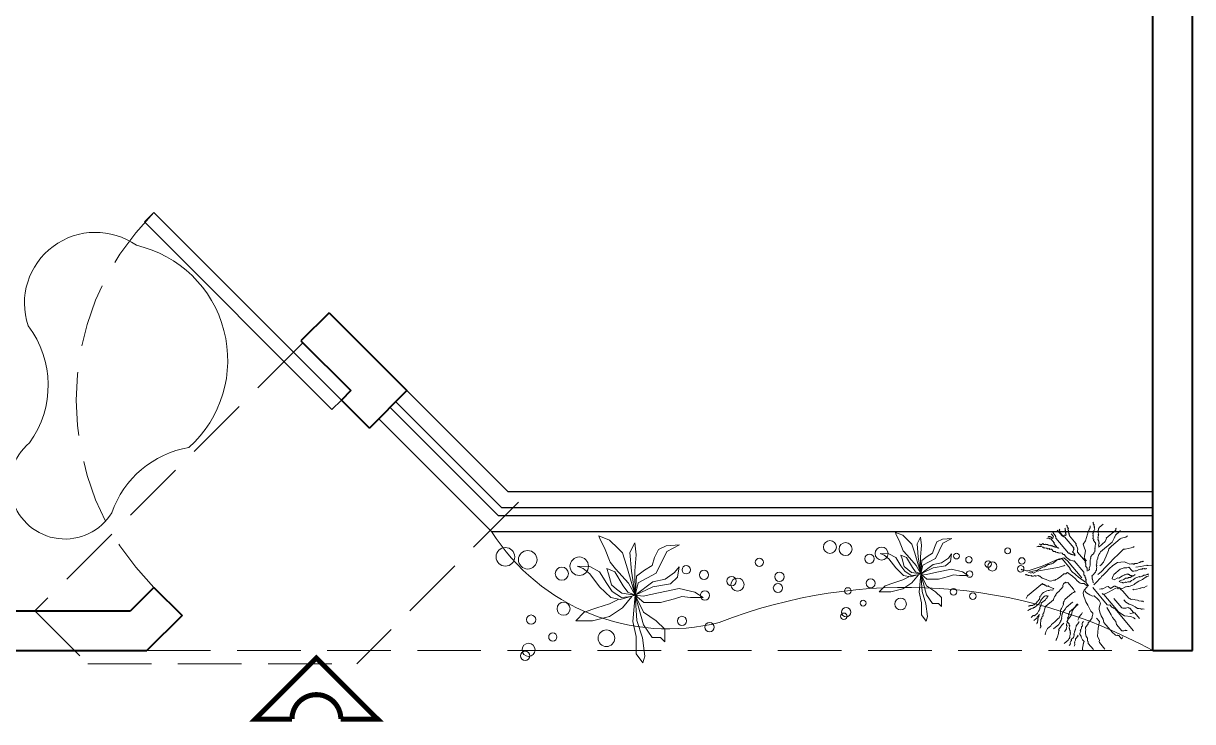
# Model space of a CAD drawing. Header units: millimetres. Extents: x 319 to 362.3, y 126.1 to 165.6.
# Drawn here: x 326.91 to 331.32, y 130.811 to 133.445 of the extents above; entities that cross this region are included whole.
import ezdxf

# ---------------------------------------------------------------- set-up
doc = ezdxf.new("R2010")
doc.units = ezdxf.units.MM
doc.header["$LTSCALE"] = 0.02
doc.header["$MEASUREMENT"] = 0
doc.linetypes.add('ACAD_ISO02W100', pattern=[15, 12, -3])
doc.linetypes.add('ACAD_ISO04W100', pattern=[30, 24, -3, 0, -3])
for name, color, linetype, lineweight in [('GRAMA', 101, 'Continuous', 18), ('Linha de corte', 6, 'ACAD_ISO04W100', 40), ('NIVEL', 7, 'Continuous', 15), ('Paredes', 4, 'Continuous', 40), ('Peitoril', 2, 'Continuous', 25), ('Portas', 3, 'Continuous', 13), ('Projeção', 7, 'ACAD_ISO02W100', 15)]:
    doc.layers.add(name, color=color, linetype=linetype, lineweight=lineweight)

# ---------------------------------------------------------------- blocks, each defined once
blk = doc.blocks.new('A$C370A00DC')
at = {"layer": 'GRAMA'}
for p, q in [((0.1163, 0.3902), (0.106, 0.3745)), ((0.1163, 0.3666), (0.1163, 0.3902)), ((0.106, 0.3745), (0.0993, 0.3453)), ((0.1141, 0.35), (0.1163, 0.3666)), ((0.0294, 0.3216), (0.0169, 0.3461)), ((0.0169, 0.3461), (0.0184, 0.3208)), ((0.078, 0.3421), (0.0581, 0.3453)), ((0.0581, 0.3453), (0.0692, 0.3366)), ((0.0692, 0.3366), (0.0817, 0.3185)), ((0.0905, 0.3287), (0.078, 0.3421)), ((0.0993, 0.3453), (0.1074, 0.3059)), ((0.1185, 0.3366), (0.1141, 0.35)), ((0.1258, 0.3098), (0.1185, 0.3366)), ((0.0184, 0.3208), (0.0258, 0.3059)), ((0.0699, 0.3019), (0.0294, 0.3216)), ((0.0817, 0.3185), (0.0868, 0.2956)), ((0.0957, 0.2956), (0.0905, 0.3287)), ((0.1258, 0.2783), (0.1258, 0.3098)), ((0.1598, 0.302), (0.1758, 0.318)), ((0.1758, 0.318), (0.1998, 0.318)), ((0.1998, 0.318), (0.1918, 0.31)), ((0.1918, 0.31), (0.1918, 0.294)), ((0.0258, 0.3059), (0.0405, 0.2988)), ((0.0405, 0.2988), (0.0559, 0.294)), ((0.0559, 0.294), (0.0648, 0.2798)), ((0.0883, 0.268), (0.0699, 0.3019)), ((0.0868, 0.2956), (0.1118, 0.262)), ((0.1118, 0.262), (0.0957, 0.2956)), ((0.1074, 0.3059), (0.1133, 0.2775)), ((0.1438, 0.278), (0.1598, 0.302)), ((0.1918, 0.294), (0.1678, 0.278)), ((0.0648, 0.2798), (0.0758, 0.2649)), ((0.0758, 0.2649), (0.1118, 0.262)), ((0.1118, 0.262), (0.0883, 0.268)), ((0.1118, 0.262), (0.1258, 0.2783)), ((0.1118, 0.262), (0.1438, 0.278)), ((0.1678, 0.278), (0.1118, 0.262)), ((0.1133, 0.2775), (0.1118, 0.262)), ((0.1118, 0.262), (0.1597, 0.2656)), ((0.1597, 0.2656), (0.1921, 0.2759)), ((0.1921, 0.2759), (0.2267, 0.2806)), ((0.2392, 0.2767), (0.2222, 0.2641)), ((0.2267, 0.2806), (0.2392, 0.2767)), ((0.0132, 0.2617), (0.0353, 0.2641)), ((0.0309, 0.2523), (0.0132, 0.2617)), ((0.0662, 0.2554), (0.0309, 0.2523)), ((0.0558, 0.246), (0.0318, 0.238)), ((0.0353, 0.2641), (0.0655, 0.2617)), ((0.1118, 0.262), (0.0558, 0.246)), ((0.0618, 0.2254), (0.089, 0.2499)), ((0.0655, 0.2617), (0.1118, 0.262)), ((0.1118, 0.262), (0.0662, 0.2554)), ((0.089, 0.2499), (0.1118, 0.262)), ((0.106, 0.2483), (0.0942, 0.2396)), ((0.1118, 0.262), (0.106, 0.2483)), ((0.1082, 0.2373), (0.1118, 0.262)), ((0.1118, 0.262), (0.12, 0.2341)), ((0.1612, 0.2578), (0.1118, 0.262)), ((0.1163, 0.2365), (0.1141, 0.2562)), ((0.1141, 0.2562), (0.1358, 0.238)), ((0.1899, 0.2641), (0.1612, 0.2578)), ((0.2222, 0.2641), (0.1899, 0.2641)), ((0.0238, 0.23), (0.0078, 0.214)), ((0.0318, 0.238), (0.0238, 0.23)), ((0.0493, 0.2152), (0.0618, 0.2254)), ((0.0677, 0.2239), (0.0611, 0.2089)), ((0.0942, 0.2396), (0.0677, 0.2239)), ((0.092, 0.2175), (0.1001, 0.227)), ((0.1001, 0.227), (0.1082, 0.2373)), ((0.1045, 0.2191), (0.1163, 0.2365)), ((0.12, 0.2341), (0.1163, 0.216)), ((0.1278, 0.214), (0.1198, 0.23)), ((0.1358, 0.238), (0.1518, 0.214)), ((0.0078, 0.214), (0, 0.1939)), ((0.0066, 0.1963), (0.0221, 0.2041)), ((0.0221, 0.2041), (0.0493, 0.2152)), ((0.0611, 0.2089), (0.0714, 0.212)), ((0.0677, 0.1947), (0.0898, 0.2089)), ((0.0714, 0.212), (0.092, 0.2175)), ((0.0898, 0.2089), (0.1045, 0.2191)), ((0.1163, 0.216), (0.0957, 0.1947)), ((0.1358, 0.19), (0.1278, 0.214)), ((0.1518, 0.214), (0.1598, 0.182)), ((0, 0.1939), (0.0066, 0.1963)), ((0.0567, 0.1529), (0.0574, 0.1766)), ((0.0574, 0.1766), (0.0677, 0.1947)), ((0.0714, 0.1766), (0.0611, 0.1639)), ((0.0957, 0.1947), (0.0714, 0.1766)), ((0.1438, 0.166), (0.1358, 0.19)), ((0.1598, 0.182), (0.1598, 0.15)), ((0.0611, 0.1639), (0.0567, 0.1529)), ((0.1598, 0.15), (0.1438, 0.166))]:
    blk.add_line(p, q, dxfattribs=at)
for centre, radius in [((0.077, 0.5343), 0.00877), ((0.077, 0.5343), 0.00877), ((0.0981, 0.5315), 0.00877), ((0.0981, 0.5315), 0.00877), ((0.0497, 0.4963), 0.00784), ((0.0497, 0.4963), 0.00784), ((0.0917, 0.4551), 0.0124), ((0.0917, 0.4551), 0.0124), ((0.0852, 0.444), 0.00877), ((0.0852, 0.444), 0.00877), ((0.0735, 0.392), 0.00877), ((0.0735, 0.392), 0.00877), ((0.1122, 0.3938), 0.00877), ((0.1122, 0.3938), 0.00877), ((0.172, 0.4025), 0.00877), ((0.172, 0.4025), 0.00877), ((0.0638, 0.3585), 0.00784), ((0.0638, 0.3585), 0.00784), ((0.1603, 0.3505), 0.00877), ((0.1603, 0.3505), 0.00877), ((0.193, 0.2079), 0.0157), ((0.193, 0.2079), 0.0157), ((0.0571, 0.1567), 0.0175), ((0.0571, 0.1567), 0.0175), ((0.0711, 0.124), 0.0124), ((0.0711, 0.124), 0.0124), ((0.1372, 0.1272), 0.0124), ((0.1372, 0.1272), 0.0124), ((0.1905, 0.1069), 0.00784), ((0.1905, 0.1069), 0.00784), ((0.0449, 0.0596), 0.0175), ((0.0449, 0.0596), 0.0175), ((0.1578, 0.0659), 0.00877), ((0.1578, 0.0659), 0.00877), ((0.2149, 0.0612), 0.0124), ((0.2149, 0.0612), 0.0124), ((0.2261, 0.0547), 0.00877), ((0.2261, 0.0547), 0.00877), ((0.0394, 0.0175), 0.0175), ((0.0394, 0.0175), 0.0175)]:
    blk.add_circle(centre, radius, dxfattribs=at)
blk = doc.blocks.new('PLANTA6')
at = {"layer": 'GRAMA'}
for p, q in [((-0.328, 1.193), (-0.421, 1.348)), ((-0.38, 1.31), (-0.366, 1.318)), ((-0.377, 1.337), (-0.363, 1.345)), ((-0.366, 1.318), (-0.377, 1.337)), ((-0.363, 1.345), (-0.374, 1.363)), ((-0.248, 1.327), (-0.234, 1.336)), ((-0.237, 1.309), (-0.248, 1.327)), ((-0.245, 1.354), (-0.231, 1.362)), ((-0.234, 1.336), (-0.245, 1.354)), ((-0.182, 1.404), (-0.193, 1.422)), ((-0.19, 1.387), (-0.182, 1.404)), ((-0.163, 1.341), (-0.19, 1.387)), ((-0.18, 1.306), (-0.177, 1.333)), ((-0.177, 1.333), (-0.163, 1.341)), ((0.32, 1.309), (0.328, 1.326)), ((0.41, 1.375), (0.399, 1.394)), ((0.402, 1.358), (0.41, 1.375)), ((0.418, 1.331), (0.402, 1.358)), ((0.41, 1.313), (0.418, 1.331)), ((0.421, 1.295), (0.41, 1.313)), ((0.519, 1.255), (0.624, 1.318)), ((-0.912, 1.053), (-0.931, 1.054)), ((-0.899, 1.061), (-0.912, 1.053)), ((-0.893, 1.052), (-0.899, 1.061)), ((-0.874, 1.051), (-0.893, 1.052)), ((-0.855, 1.05), (-0.874, 1.051)), ((-0.838, 1.073), (-0.859, 1.109)), ((-0.84, 1.047), (-0.855, 1.05)), ((-0.783, 1.106), (-0.838, 1.073)), ((-0.767, 1.078), (-0.783, 1.106)), ((-0.748, 1.078), (-0.767, 1.078)), ((-0.728, 1.077), (-0.748, 1.078)), ((-0.723, 1.067), (-0.728, 1.077)), ((-0.704, 1.067), (-0.723, 1.067)), ((-0.685, 1.066), (-0.704, 1.067)), ((-0.679, 1.057), (-0.685, 1.066)), ((-0.662, 1.203), (-0.681, 1.204)), ((-0.655, 1.047), (-0.679, 1.057)), ((-0.643, 1.202), (-0.662, 1.203)), ((-0.64, 1.228), (-0.646, 1.238)), ((-0.624, 1.201), (-0.643, 1.202)), ((-0.626, 1.237), (-0.64, 1.228)), ((-0.607, 1.236), (-0.626, 1.237)), ((-0.613, 1.183), (-0.624, 1.201)), ((-0.594, 1.182), (-0.613, 1.183)), ((-0.602, 1.227), (-0.607, 1.236)), ((-0.583, 1.226), (-0.602, 1.227)), ((-0.528, 1.073), (-0.594, 1.182)), ((-0.556, 1.18), (-0.583, 1.226)), ((-0.525, 1.223), (-0.564, 1.287)), ((-0.556, 1.18), (-0.542, 1.188)), ((-0.542, 1.188), (-0.534, 1.206)), ((-0.542, 1.065), (-0.528, 1.073)), ((-0.477, 0.955), (-0.542, 1.065)), ((-0.534, 1.206), (-0.525, 1.223)), ((-0.474, 1.229), (-0.523, 1.311)), ((-0.482, 1.212), (-0.474, 1.229)), ((-0.476, 1.203), (-0.482, 1.212)), ((-0.479, 1.177), (-0.476, 1.203)), ((-0.25, 0.794), (-0.479, 1.177)), ((-0.314, 1.201), (-0.38, 1.31)), ((-0.309, 1.192), (-0.328, 1.193)), ((-0.295, 1.2), (-0.314, 1.201)), ((-0.298, 1.174), (-0.309, 1.192)), ((-0.279, 1.173), (-0.298, 1.174)), ((-0.282, 1.208), (-0.295, 1.2)), ((-0.263, 1.207), (-0.282, 1.208)), ((-0.115, 0.9), (-0.279, 1.173)), ((-0.257, 1.198), (-0.263, 1.207)), ((-0.243, 1.206), (-0.257, 1.198)), ((-0.257, 1.198), (-0.243, 1.206)), ((-0.246, 1.242), (-0.238, 1.259)), ((-0.235, 1.224), (-0.246, 1.242)), ((-0.243, 1.268), (-0.241, 1.295)), ((-0.238, 1.259), (-0.243, 1.268)), ((-0.243, 1.206), (-0.235, 1.224)), ((-0.241, 1.295), (-0.237, 1.309)), ((-0.182, 1.28), (-0.174, 1.297)), ((-0.171, 1.262), (-0.182, 1.28)), ((-0.174, 1.297), (-0.18, 1.306)), ((-0.18, 1.245), (-0.171, 1.262)), ((-0.163, 1.217), (-0.18, 1.245)), ((-0.177, 1.209), (-0.163, 1.217)), ((-0.166, 1.191), (-0.177, 1.209)), ((-0.17, 1.176), (-0.166, 1.191)), ((-0.05, 0.976), (-0.17, 1.176)), ((0.171, 1.01), (0.237, 1.148)), ((0.237, 1.148), (0.245, 1.165)), ((0.245, 1.165), (0.249, 1.18)), ((0.249, 1.18), (0.257, 1.197)), ((0.257, 1.197), (0.279, 1.223)), ((0.279, 1.223), (0.295, 1.257)), ((0.295, 1.257), (0.317, 1.283)), ((0.317, 1.283), (0.325, 1.3)), ((0.325, 1.3), (0.32, 1.309)), ((0.341, 1.037), (0.349, 1.054)), ((0.349, 1.054), (0.357, 1.072)), ((0.352, 1.081), (0.36, 1.098)), ((0.357, 1.072), (0.352, 1.081)), ((0.354, 1.107), (0.363, 1.124)), ((0.36, 1.098), (0.354, 1.107)), ((0.361, 1.148), (0.369, 1.165)), ((0.366, 1.139), (0.361, 1.148)), ((0.363, 1.124), (0.366, 1.139)), ((0.369, 1.165), (0.383, 1.173)), ((0.377, 1.183), (0.385, 1.2)), ((0.383, 1.173), (0.377, 1.183)), ((0.385, 1.2), (0.399, 1.208)), ((0.399, 1.208), (0.407, 1.225)), ((0.407, 1.225), (0.421, 1.233)), ((0.41, 1.252), (0.418, 1.269)), ((0.421, 1.233), (0.41, 1.252)), ((0.413, 1.278), (0.421, 1.295)), ((0.418, 1.269), (0.413, 1.278)), ((0.459, 1.046), (0.467, 1.063)), ((0.467, 1.063), (0.475, 1.081)), ((0.47, 1.09), (0.483, 1.098)), ((0.475, 1.081), (0.47, 1.09)), ((0.473, 1.116), (0.486, 1.124)), ((0.483, 1.098), (0.473, 1.116)), ((0.475, 1.142), (0.484, 1.16)), ((0.486, 1.124), (0.475, 1.142)), ((0.478, 1.169), (0.486, 1.186)), ((0.484, 1.16), (0.478, 1.169)), ((0.481, 1.195), (0.494, 1.203)), ((0.486, 1.186), (0.481, 1.195)), ((0.494, 1.203), (0.497, 1.23)), ((0.497, 1.23), (0.511, 1.238)), ((0.511, 1.238), (0.519, 1.255)), ((0.639, 0.993), (0.876, 1.135)), ((0.853, 1.029), (0.958, 1.091)), ((0.876, 1.135), (0.884, 1.152)), ((0.878, 1.161), (0.892, 1.17)), ((0.884, 1.152), (0.878, 1.161)), ((0.892, 1.17), (0.887, 1.179)), ((0.958, 1.091), (0.966, 1.109)), ((0.966, 1.109), (0.979, 1.117)), ((-0.821, 1.046), (-0.84, 1.047)), ((-0.805, 1.018), (-0.821, 1.046)), ((-0.786, 1.017), (-0.805, 1.018)), ((-0.775, 0.999), (-0.786, 1.017)), ((-0.756, 0.998), (-0.775, 0.999)), ((-0.731, 0.988), (-0.756, 0.998)), ((-0.712, 0.987), (-0.731, 0.988)), ((-0.701, 0.969), (-0.712, 0.987)), ((-0.682, 0.968), (-0.701, 0.969)), ((-0.663, 0.967), (-0.682, 0.968)), ((-0.652, 0.949), (-0.663, 0.967)), ((-0.649, 1.037), (-0.655, 1.047)), ((-0.633, 0.948), (-0.652, 0.949)), ((-0.63, 1.037), (-0.649, 1.037)), ((-0.614, 0.947), (-0.633, 0.948)), ((-0.625, 1.027), (-0.63, 1.037)), ((-0.606, 1.027), (-0.625, 1.027)), ((-0.576, 0.884), (-0.614, 0.947)), ((-0.6, 1.017), (-0.606, 1.027)), ((-0.581, 1.016), (-0.6, 1.017)), ((-0.57, 0.998), (-0.581, 1.016)), ((-0.538, 0.882), (-0.576, 0.884)), ((-0.556, 0.995), (-0.57, 0.998)), ((-0.55, 0.986), (-0.556, 0.995)), ((-0.531, 0.985), (-0.55, 0.986)), ((-0.527, 0.864), (-0.538, 0.882)), ((-0.526, 0.976), (-0.531, 0.985)), ((-0.502, 0.854), (-0.527, 0.864)), ((-0.507, 0.975), (-0.526, 0.976)), ((-0.482, 0.965), (-0.507, 0.975)), ((-0.483, 0.853), (-0.502, 0.854)), ((-0.478, 0.844), (-0.483, 0.853)), ((-0.477, 0.955), (-0.482, 0.965)), ((-0.458, 0.831), (-0.478, 0.844)), ((-0.457, 0.955), (-0.477, 0.955)), ((-0.419, 0.829), (-0.458, 0.831)), ((-0.447, 0.936), (-0.457, 0.955)), ((-0.395, 0.819), (-0.419, 0.829)), ((-0.373, 0.783), (-0.395, 0.819)), ((-0.231, 0.793), (-0.25, 0.794)), ((-0.215, 0.766), (-0.231, 0.793)), ((-0.156, 0.813), (-0.143, 0.822)), ((-0.113, 0.741), (-0.156, 0.813)), ((-0.143, 0.822), (-0.135, 0.839)), ((-0.135, 0.839), (-0.126, 0.856)), ((-0.126, 0.856), (-0.113, 0.864)), ((-0.124, 0.883), (-0.115, 0.9)), ((-0.113, 0.864), (-0.124, 0.883)), ((-0.058, 0.959), (-0.05, 0.976)), ((-0.047, 0.941), (-0.058, 0.959)), ((-0.05, 0.791), (-0.047, 0.817)), ((0.095, 0.549), (-0.05, 0.791)), ((-0.031, 0.852), (-0.047, 0.941)), ((-0.047, 0.817), (-0.039, 0.834)), ((-0.039, 0.834), (-0.031, 0.852)), ((0.076, 0.631), (0.131, 0.788)), ((0.105, 0.945), (0.171, 1.01)), ((0.115, 0.877), (0.105, 0.945)), ((0.131, 0.788), (0.115, 0.877)), ((0.357, 1.01), (0.341, 1.037)), ((0.346, 0.78), (0.354, 0.798)), ((0.349, 0.992), (0.357, 1.01)), ((0.387, 0.929), (0.349, 0.992)), ((0.349, 0.807), (0.365, 0.841)), ((0.354, 0.798), (0.349, 0.807)), ((0.365, 0.841), (0.368, 0.868)), ((0.368, 0.868), (0.376, 0.885)), ((0.376, 0.885), (0.384, 0.902)), ((0.379, 0.911), (0.387, 0.929)), ((0.384, 0.902), (0.379, 0.911)), ((0.433, 0.82), (0.441, 0.838)), ((0.441, 0.838), (0.444, 0.864)), ((0.444, 0.864), (0.461, 0.899)), ((0.447, 0.829), (0.606, 0.924)), ((0.448, 1.002), (0.456, 1.02)), ((0.453, 0.993), (0.448, 1.002)), ((0.45, 0.979), (0.453, 0.993)), ((0.466, 0.951), (0.45, 0.979)), ((0.455, 0.908), (0.463, 0.925)), ((0.461, 0.899), (0.455, 0.908)), ((0.456, 1.02), (0.464, 1.037)), ((0.458, 0.934), (0.466, 0.951)), ((0.463, 0.925), (0.458, 0.934)), ((0.464, 1.037), (0.459, 1.046)), ((0.463, 0.709), (0.759, 0.886)), ((0.606, 0.924), (0.614, 0.941)), ((0.614, 0.941), (0.631, 0.976)), ((0.631, 0.976), (0.644, 0.984)), ((0.644, 0.984), (0.639, 0.993)), ((0.658, 0.745), (0.73, 0.8)), ((0.73, 0.8), (0.944, 0.928)), ((0.759, 0.886), (0.763, 0.9)), ((0.763, 0.9), (0.785, 0.926)), ((0.785, 0.926), (0.806, 0.951)), ((0.806, 0.951), (0.815, 0.969)), ((0.815, 0.969), (0.823, 0.986)), ((0.823, 0.986), (0.836, 0.994)), ((0.836, 0.994), (0.845, 1.011)), ((0.845, 1.011), (0.853, 1.029)), ((0.944, 0.928), (0.977, 0.936)), ((0.977, 0.936), (1.009, 0.943)), ((1.009, 0.943), (1.047, 0.941)), ((1.047, 0.941), (1.08, 0.948)), ((1.08, 0.948), (1.121, 0.973)), ((-1.348, 0.594), (-1.359, 0.612)), ((-1.31, 0.592), (-1.348, 0.594)), ((-1.25, 0.554), (-1.31, 0.592)), ((-1.212, 0.552), (-1.25, 0.554)), ((-1.047, 0.576), (-1.212, 0.552)), ((-1.11, 0.526), (-1.143, 0.519)), ((-1.072, 0.525), (-1.11, 0.526)), ((-1.039, 0.532), (-1.072, 0.525)), ((-0.883, 0.601), (-1.047, 0.576)), ((-1.02, 0.531), (-1.039, 0.532)), ((-1.001, 0.53), (-1.02, 0.531)), ((-0.974, 0.546), (-1.001, 0.53)), ((-0.945, 0.551), (-0.974, 0.546)), ((-0.918, 0.567), (-0.945, 0.551)), ((-0.885, 0.575), (-0.918, 0.567)), ((-0.853, 0.582), (-0.885, 0.575)), ((-0.505, 0.704), (-0.883, 0.601)), ((-0.833, 0.581), (-0.853, 0.582)), ((-0.746, 0.621), (-0.833, 0.581)), ((-0.712, 0.616), (-0.746, 0.621)), ((-0.68, 0.624), (-0.712, 0.616)), ((-0.661, 0.623), (-0.68, 0.624)), ((-0.628, 0.63), (-0.661, 0.623)), ((-0.532, 0.687), (-0.628, 0.63)), ((-0.401, 0.531), (-0.543, 0.52)), ((-0.504, 0.692), (-0.532, 0.687)), ((-0.368, 0.712), (-0.505, 0.704)), ((-0.485, 0.691), (-0.504, 0.692)), ((-0.466, 0.69), (-0.485, 0.691)), ((-0.433, 0.697), (-0.466, 0.69)), ((-0.409, 0.687), (-0.433, 0.697)), ((-0.267, 0.451), (-0.409, 0.687)), ((-0.379, 0.544), (-0.401, 0.531)), ((-0.354, 0.782), (-0.373, 0.783)), ((-0.299, 0.629), (-0.368, 0.712)), ((-0.31, 0.709), (-0.354, 0.782)), ((-0.264, 0.662), (-0.31, 0.709)), ((-0.046, 0.206), (-0.299, 0.629)), ((-0.247, 0.635), (-0.264, 0.662)), ((-0.228, 0.634), (-0.247, 0.635)), ((-0.179, 0.614), (-0.228, 0.634)), ((-0.196, 0.765), (-0.215, 0.766)), ((-0.19, 0.756), (-0.196, 0.765)), ((-0.171, 0.755), (-0.19, 0.756)), ((-0.174, 0.605), (-0.179, 0.614)), ((-0.155, 0.604), (-0.174, 0.605)), ((-0.166, 0.746), (-0.171, 0.755)), ((-0.151, 0.742), (-0.166, 0.746)), ((0.017, 0.318), (-0.155, 0.604)), ((-0.132, 0.742), (-0.151, 0.742)), ((-0.116, 0.714), (-0.132, 0.742)), ((0.12, 0.559), (0.076, 0.631)), ((0.086, 0.532), (0.095, 0.549)), ((0.097, 0.514), (0.086, 0.532)), ((0.193, 0.509), (0.201, 0.527)), ((0.196, 0.536), (0.204, 0.553)), ((0.201, 0.527), (0.196, 0.536)), ((0.204, 0.553), (0.207, 0.568)), ((0.207, 0.568), (0.216, 0.585)), ((0.216, 0.585), (0.224, 0.602)), ((0.218, 0.611), (0.227, 0.629)), ((0.224, 0.602), (0.218, 0.611)), ((0.227, 0.629), (0.235, 0.646)), ((0.235, 0.646), (0.248, 0.654)), ((0.248, 0.654), (0.257, 0.671)), ((0.257, 0.671), (0.307, 0.701)), ((0.307, 0.701), (0.315, 0.719)), ((0.315, 0.719), (0.329, 0.727)), ((0.329, 0.727), (0.337, 0.744)), ((0.337, 0.744), (0.346, 0.75)), ((0.338, 0.763), (0.346, 0.78)), ((0.346, 0.75), (0.338, 0.763)), ((0.349, 0.517), (0.353, 0.531)), ((0.353, 0.531), (0.361, 0.548)), ((0.361, 0.548), (0.378, 0.583)), ((0.378, 0.583), (0.386, 0.6)), ((0.386, 0.6), (0.394, 0.618)), ((0.394, 0.618), (0.402, 0.635)), ((0.402, 0.635), (0.419, 0.658)), ((0.419, 0.658), (0.441, 0.683)), ((0.441, 0.683), (0.463, 0.709)), ((0.493, 0.473), (0.57, 0.593)), ((0.57, 0.593), (0.641, 0.71)), ((0.641, 0.71), (0.658, 0.745)), ((0.726, 0.507), (0.852, 0.596)), ((0.852, 0.596), (0.929, 0.654)), ((0.929, 0.654), (0.984, 0.686)), ((0.984, 0.686), (1.022, 0.685)), ((1.022, 0.685), (1.159, 0.693)), ((1.159, 0.693), (1.192, 0.7)), ((1.192, 0.7), (1.211, 0.699)), ((1.211, 0.699), (1.225, 0.707)), ((-1.273, 0.478), (-1.287, 0.47)), ((-1.268, 0.469), (-1.273, 0.478)), ((-1.258, 0.475), (-1.268, 0.469)), ((-1.248, 0.456), (-1.258, 0.475)), ((-1.228, 0.456), (-1.248, 0.456)), ((-1.223, 0.446), (-1.228, 0.456)), ((-1.204, 0.445), (-1.223, 0.446)), ((-1.19, 0.516), (-1.209, 0.516)), ((-1.179, 0.435), (-1.204, 0.445)), ((-1.176, 0.512), (-1.19, 0.516)), ((-1.16, 0.435), (-1.179, 0.435)), ((-1.162, 0.52), (-1.176, 0.512)), ((-1.143, 0.519), (-1.162, 0.52)), ((-1.155, 0.487), (-1.16, 0.496)), ((-1.149, 0.416), (-1.16, 0.435)), ((-1.122, 0.495), (-1.155, 0.487)), ((-1.13, 0.415), (-1.149, 0.416)), ((-1.111, 0.415), (-1.13, 0.415)), ((-1.102, 0.482), (-1.122, 0.495)), ((-1.092, 0.414), (-1.111, 0.415)), ((-1.009, 0.513), (-1.102, 0.482)), ((-1.078, 0.422), (-1.092, 0.414)), ((-1.067, 0.404), (-1.078, 0.422)), ((-1.035, 0.411), (-1.067, 0.404)), ((-0.996, 0.409), (-1.035, 0.411)), ((-0.757, 0.515), (-1.009, 0.513)), ((-0.986, 0.391), (-0.996, 0.409)), ((-0.966, 0.39), (-0.986, 0.391)), ((-0.925, 0.341), (-0.966, 0.39)), ((-0.865, 0.303), (-0.925, 0.341)), ((-0.84, 0.292), (-0.865, 0.303)), ((-0.78, 0.254), (-0.84, 0.292)), ((-0.543, 0.52), (-0.757, 0.515)), ((-0.591, 0.269), (-0.604, 0.261)), ((-0.503, 0.309), (-0.591, 0.269)), ((-0.426, 0.355), (-0.503, 0.309)), ((-0.407, 0.354), (-0.426, 0.355)), ((-0.388, 0.353), (-0.407, 0.354)), ((-0.361, 0.37), (-0.388, 0.353)), ((-0.341, 0.369), (-0.361, 0.37)), ((-0.292, 0.318), (-0.341, 0.369)), ((-0.246, 0.271), (-0.292, 0.318)), ((-0.275, 0.433), (-0.267, 0.451)), ((-0.231, 0.36), (-0.275, 0.433)), ((-0.189, 0.207), (-0.246, 0.271)), ((-0.185, 0.314), (-0.231, 0.36)), ((-0.174, 0.296), (-0.185, 0.314)), ((-0.117, 0.231), (-0.174, 0.296)), ((0.012, 0.265), (0.017, 0.318)), ((0.033, 0.228), (0.012, 0.265)), ((0.078, 0.453), (0.086, 0.47)), ((0.111, 0.398), (0.078, 0.453)), ((0.086, 0.47), (0.094, 0.488)), ((0.089, 0.497), (0.097, 0.514)), ((0.094, 0.488), (0.089, 0.497)), ((0.097, 0.328), (0.1, 0.355)), ((0.1, 0.355), (0.103, 0.381)), ((0.103, 0.381), (0.111, 0.398)), ((0.124, 0.345), (0.152, 0.361)), ((0.152, 0.361), (0.154, 0.388)), ((0.154, 0.388), (0.171, 0.422)), ((0.171, 0.422), (0.187, 0.457)), ((0.187, 0.457), (0.193, 0.509)), ((0.25, 0.259), (0.277, 0.276)), ((0.277, 0.276), (0.285, 0.293)), ((0.285, 0.293), (0.294, 0.31)), ((0.294, 0.31), (0.307, 0.318)), ((0.307, 0.318), (0.31, 0.345)), ((0.31, 0.345), (0.318, 0.362)), ((0.318, 0.362), (0.322, 0.377)), ((0.322, 0.438), (0.33, 0.456)), ((0.333, 0.42), (0.322, 0.438)), ((0.322, 0.377), (0.325, 0.403)), ((0.324, 0.217), (0.406, 0.266)), ((0.325, 0.403), (0.333, 0.42)), ((0.33, 0.456), (0.338, 0.473)), ((0.338, 0.473), (0.341, 0.499)), ((0.341, 0.499), (0.349, 0.517)), ((0.398, 0.404), (0.421, 0.417)), ((0.406, 0.266), (0.523, 0.361)), ((0.421, 0.417), (0.493, 0.473)), ((0.522, 0.249), (0.594, 0.305)), ((0.523, 0.361), (0.627, 0.436)), ((0.594, 0.305), (0.689, 0.362)), ((0.627, 0.436), (0.726, 0.507)), ((0.689, 0.362), (0.8, 0.415)), ((0.8, 0.415), (0.952, 0.408)), ((0.857, 0.258), (0.89, 0.265)), ((0.89, 0.265), (0.922, 0.273)), ((0.922, 0.273), (0.941, 0.272)), ((0.941, 0.272), (0.961, 0.271)), ((0.952, 0.408), (1.005, 0.372)), ((0.961, 0.271), (0.985, 0.261)), ((0.985, 0.261), (1.018, 0.268)), ((1.005, 0.372), (1.065, 0.333)), ((1.018, 0.268), (1.037, 0.267)), ((1.037, 0.267), (1.086, 0.185)), ((1.065, 0.333), (1.103, 0.332)), ((1.103, 0.332), (1.142, 0.33)), ((1.142, 0.33), (1.147, 0.321)), ((1.147, 0.321), (1.166, 0.32)), ((1.166, 0.32), (1.18, 0.328)), ((1.18, 0.328), (1.199, 0.327)), ((1.199, 0.327), (1.218, 0.326)), ((1.218, 0.326), (1.237, 0.325)), ((1.237, 0.325), (1.265, 0.33)), ((1.265, 0.33), (1.279, 0.338)), ((1.279, 0.338), (1.298, 0.337)), ((1.298, 0.337), (1.312, 0.345)), ((1.312, 0.345), (1.331, 0.344)), ((1.331, 0.344), (1.345, 0.352)), ((1.345, 0.352), (1.35, 0.343)), ((1.35, 0.343), (1.364, 0.351)), ((1.364, 0.351), (1.369, 0.342)), ((1.369, 0.342), (1.383, 0.351)), ((-0.939, 0.221), (-1.313, -0.003)), ((-0.948, 0.018), (-0.984, -0.004)), ((-0.929, 0.017), (-0.948, 0.018)), ((-0.923, 0.193), (-0.939, 0.221)), ((-0.901, 0.033), (-0.929, 0.017)), ((-0.904, 0.192), (-0.923, 0.193)), ((-0.893, 0.174), (-0.904, 0.192)), ((-0.869, 0.041), (-0.901, 0.033)), ((-0.874, 0.173), (-0.893, 0.174)), ((-0.857, 0.146), (-0.874, 0.173)), ((-0.833, 0.043), (-0.869, 0.041)), ((-0.838, 0.145), (-0.857, 0.146)), ((-0.819, 0.144), (-0.838, 0.145)), ((-0.814, 0.042), (-0.833, 0.043)), ((-0.808, 0.126), (-0.819, 0.144)), ((-0.781, 0.05), (-0.814, 0.042)), ((-0.794, 0.122), (-0.808, 0.126)), ((-0.731, 0.08), (-0.794, 0.122)), ((-0.757, 0.04), (-0.781, 0.05)), ((-0.756, 0.244), (-0.78, 0.254)), ((-0.728, 0.044), (-0.757, 0.04)), ((-0.717, 0.242), (-0.756, 0.244)), ((-0.707, 0.07), (-0.731, 0.08)), ((-0.723, 0.035), (-0.728, 0.044)), ((-0.685, 0.25), (-0.717, 0.242)), ((-0.701, 0.06), (-0.707, 0.07)), ((-0.646, 0.248), (-0.685, 0.25)), ((-0.624, 0.261), (-0.646, 0.248)), ((-0.604, 0.261), (-0.624, 0.261)), ((-0.578, 0.01), (-0.586, -0.007)), ((-0.524, 0.043), (-0.578, 0.01)), ((-0.506, 0.066), (-0.524, 0.043)), ((-0.493, 0.074), (-0.506, 0.066)), ((-0.49, 0.1), (-0.498, 0.083)), ((-0.498, 0.083), (-0.493, 0.074)), ((-0.474, 0.135), (-0.49, 0.1)), ((-0.419, 0.168), (-0.474, 0.135)), ((-0.408, 0.149), (-0.419, 0.168)), ((-0.37, 0.148), (-0.408, 0.149)), ((-0.272, -0.016), (-0.37, 0.148)), ((-0.156, 0.152), (-0.189, 0.207)), ((-0.099, 0.087), (-0.156, 0.152)), ((-0.024, 0.138), (-0.117, 0.231)), ((-0.074, 0.077), (-0.099, 0.087)), ((-0.036, 0.076), (-0.074, 0.077)), ((-0.011, 0.066), (-0.036, 0.076)), ((0.022, 0.092), (-0.024, 0.138)), ((0.03, 0.016), (-0.011, 0.066)), ((0.025, 0.211), (0.033, 0.228)), ((0.041, 0.184), (0.025, 0.211)), ((0.03, 0.078), (0.039, 0.096)), ((0.074, 0.005), (0.03, 0.078)), ((0.069, 0.015), (0.03, 0.016)), ((0.033, 0.167), (0.041, 0.184)), ((0.044, 0.148), (0.033, 0.167)), ((0.033, 0.105), (0.041, 0.122)), ((0.039, 0.096), (0.033, 0.105)), ((0.036, 0.131), (0.044, 0.148)), ((0.041, 0.122), (0.036, 0.131)), ((0.055, 0.006), (0.038, -0.016)), ((0.178, 0.142), (0.186, 0.159)), ((0.183, 0.133), (0.178, 0.142)), ((0.181, 0.168), (0.184, 0.183)), ((0.186, 0.159), (0.181, 0.168)), ((0.189, 0.062), (0.183, 0.133)), ((0.184, 0.183), (0.193, 0.2)), ((0.187, 0.209), (0.228, 0.234)), ((0.193, 0.2), (0.187, 0.209)), ((0.194, 0.053), (0.189, 0.062)), ((0.198, 0.005), (0.274, 0.064)), ((0.228, 0.234), (0.25, 0.259)), ((0.274, 0.064), (0.351, 0.122)), ((0.351, 0.122), (0.374, 0.135)), ((0.374, 0.135), (0.395, 0.161)), ((0.395, 0.161), (0.45, 0.194)), ((0.45, 0.194), (0.522, 0.249)), ((0.623, 0.081), (0.64, 0.103)), ((0.628, 0.072), (0.623, 0.081)), ((0.639, 0.053), (0.664, 0.043)), ((0.64, 0.103), (0.657, 0.138)), ((0.657, 0.138), (0.678, 0.164)), ((0.664, 0.043), (0.752, 0.072)), ((0.678, 0.164), (0.838, 0.259)), ((0.752, 0.072), (0.777, 0.062)), ((0.777, 0.062), (0.864, 0.102)), ((0.796, -0.001), (0.828, 0.006)), ((0.828, 0.006), (0.861, 0.013)), ((0.838, 0.259), (0.857, 0.258)), ((0.861, 0.013), (0.88, 0.012)), ((0.864, 0.102), (0.892, 0.106)), ((0.88, 0.012), (0.921, 0.037)), ((0.892, 0.106), (0.906, 0.114)), ((0.906, 0.114), (0.925, 0.113)), ((0.921, 0.037), (0.936, 0.033)), ((0.925, 0.113), (0.958, 0.121)), ((0.936, 0.033), (0.974, 0.031)), ((0.958, 0.121), (0.977, 0.12)), ((0.974, 0.031), (0.988, 0.04)), ((0.977, 0.12), (0.99, 0.128)), ((0.988, 0.04), (1.007, 0.039)), ((0.99, 0.128), (1.001, 0.11)), ((1.001, 0.11), (1.02, 0.109)), ((1.007, 0.039), (1.026, 0.038)), ((1.02, 0.109), (1.037, 0.081)), ((1.026, 0.038), (1.039, 0.046)), ((1.037, 0.081), (1.056, 0.081)), ((1.039, 0.046), (1.059, 0.045)), ((1.056, 0.081), (1.067, 0.062)), ((1.059, 0.045), (1.1, 0.07)), ((1.067, 0.062), (1.086, 0.061)), ((1.083, -0.027), (1.138, 0.006)), ((1.086, 0.185), (1.106, 0.172)), ((1.086, 0.061), (1.105, 0.061)), ((1.105, 0.061), (1.146, 0.085)), ((1.106, 0.172), (1.131, 0.162)), ((1.131, 0.162), (1.163, 0.17)), ((1.138, 0.006), (1.17, 0.013)), ((1.163, 0.17), (1.188, 0.16)), ((1.17, 0.013), (1.199, 0.018)), ((1.188, 0.16), (1.221, 0.167)), ((1.191, 0.248), (1.305, 0.242)), ((1.199, 0.018), (1.231, 0.025)), ((1.221, 0.167), (1.234, 0.175)), ((1.231, 0.025), (1.237, 0.016)), ((1.234, 0.175), (1.267, 0.182)), ((1.237, 0.016), (1.256, 0.015)), ((1.256, 0.015), (1.289, 0.022)), ((1.267, 0.182), (1.286, 0.181)), ((1.286, 0.181), (1.305, 0.18)), ((1.289, 0.022), (1.308, 0.021)), ((1.305, 0.242), (1.443, 0.25)), ((1.305, 0.18), (1.324, 0.18)), ((1.308, 0.021), (1.335, 0.038)), ((1.324, 0.18), (1.338, 0.188)), ((1.335, 0.038), (1.354, 0.037)), ((1.338, 0.188), (1.353, 0.184)), ((1.353, 0.184), (1.372, 0.183)), ((1.354, 0.037), (1.373, 0.036)), ((1.372, 0.183), (1.377, 0.174)), ((1.373, 0.036), (1.392, 0.035)), ((1.377, 0.174), (1.396, 0.173)), ((1.392, 0.035), (1.406, 0.043)), ((1.396, 0.173), (1.415, 0.172)), ((1.406, 0.043), (1.425, 0.042)), ((1.415, 0.172), (1.429, 0.18)), ((1.425, 0.042), (1.434, 0.048)), ((1.433, -0.002), (1.447, 0.006)), ((1.434, 0.048), (1.453, 0.047)), ((1.443, 0.25), (1.448, 0.241)), ((1.448, 0.241), (1.467, 0.24)), ((1.467, 0.24), (1.577, 0.232)), ((-1.334, -0.028), (-1.356, -0.054)), ((-1.313, -0.003), (-1.334, -0.028)), ((-1.324, -0.232), (-1.329, -0.223)), ((-1.31, -0.224), (-1.324, -0.232)), ((-1.302, -0.238), (-1.31, -0.224)), ((-1.288, -0.229), (-1.302, -0.238)), ((-1.269, -0.23), (-1.288, -0.229)), ((-1.25, -0.231), (-1.269, -0.23)), ((-1.231, -0.232), (-1.25, -0.231)), ((-1.217, -0.224), (-1.231, -0.232)), ((-1.198, -0.225), (-1.217, -0.224)), ((-1.121, -0.179), (-1.198, -0.225)), ((-1.08, -0.216), (-1.198, -0.287)), ((-1.085, -0.145), (-1.126, -0.17)), ((-1.126, -0.17), (-1.121, -0.179)), ((-1.077, -0.128), (-1.085, -0.145)), ((-1.072, -0.199), (-1.08, -0.216)), ((-1.063, -0.12), (-1.077, -0.128)), ((-1.058, -0.19), (-1.072, -0.199)), ((-1.055, -0.102), (-1.063, -0.12)), ((-1.053, -0.261), (-1.061, -0.279)), ((-1.05, -0.173), (-1.058, -0.19)), ((-1.047, -0.085), (-1.055, -0.102)), ((-1.044, -0.244), (-1.053, -0.261)), ((-1.036, -0.165), (-1.05, -0.173)), ((-1.041, -0.063), (-1.047, -0.085)), ((-1.036, -0.227), (-1.044, -0.244)), ((-1.028, -0.148), (-1.042, -0.156)), ((-1.042, -0.156), (-1.036, -0.165)), ((-1.014, -0.047), (-1.041, -0.063)), ((-1.028, -0.21), (-1.036, -0.227)), ((-1.02, -0.13), (-1.028, -0.148)), ((-0.932, -0.152), (-1.028, -0.21)), ((-0.992, -0.114), (-1.02, -0.13)), ((-1.006, -0.029), (-1.014, -0.047)), ((-0.992, -0.021), (-1.006, -0.029)), ((-0.984, -0.004), (-0.992, -0.021)), ((-0.984, -0.097), (-0.992, -0.114)), ((-0.934, -0.067), (-0.984, -0.097)), ((-0.754, -0.182), (-0.941, -0.293)), ((-0.915, -0.068), (-0.934, -0.067)), ((-0.91, -0.127), (-0.932, -0.152)), ((-0.896, -0.069), (-0.915, -0.068)), ((-0.888, -0.113), (-0.91, -0.127)), ((-0.877, -0.07), (-0.896, -0.069)), ((-0.88, -0.096), (-0.888, -0.113)), ((-0.866, -0.088), (-0.88, -0.096)), ((-0.852, -0.08), (-0.877, -0.07)), ((-0.738, -0.147), (-0.754, -0.182)), ((-0.716, -0.121), (-0.738, -0.147)), ((-0.694, -0.096), (-0.716, -0.121)), ((-0.68, -0.088), (-0.694, -0.096)), ((-0.677, -0.073), (-0.68, -0.088)), ((-0.655, -0.048), (-0.677, -0.073)), ((-0.586, -0.007), (-0.655, -0.048)), ((-0.516, -0.249), (-0.538, -0.274)), ((-0.499, -0.214), (-0.521, -0.24)), ((-0.521, -0.24), (-0.516, -0.249)), ((-0.313, -0.103), (-0.499, -0.214)), ((-0.28, -0.095), (-0.313, -0.103)), ((-0.257, -0.082), (-0.28, -0.095)), ((-0.253, -0.079), (-0.272, -0.016)), ((-0.238, -0.083), (-0.257, -0.082)), ((-0.247, -0.088), (-0.253, -0.079)), ((-0.055, -0.109), (-0.072, -0.144)), ((-0.072, -0.144), (-0.066, -0.215)), ((-0.066, -0.215), (-0.05, -0.273)), ((-0.039, -0.075), (-0.055, -0.109)), ((0.038, -0.016), (-0.039, -0.075)), ((-0.028, -0.093), (0.005, -0.147)), ((0.005, -0.147), (0.068, -0.202)), ((0.068, -0.202), (0.128, -0.24)), ((0.128, -0.24), (0.167, -0.242)), ((0.164, -0.052), (0.423, -0.484)), ((0.167, -0.242), (0.178, -0.26)), ((0.178, -0.26), (0.224, -0.307)), ((0.304, -0.11), (0.342, -0.112)), ((0.342, -0.112), (0.381, -0.114)), ((0.351, -0.218), (0.361, -0.237)), ((0.361, -0.237), (0.4, -0.238)), ((0.381, -0.114), (0.473, -0.083)), ((0.386, -0.247), (0.648, -0.683)), ((0.4, -0.238), (0.492, -0.208)), ((0.473, -0.083), (0.507, -0.087)), ((0.492, -0.208), (0.581, -0.179)), ((0.507, -0.087), (0.553, -0.134)), ((0.553, -0.134), (0.641, -0.094)), ((0.581, -0.179), (0.674, -0.149)), ((0.641, -0.094), (0.665, -0.104)), ((0.665, -0.104), (0.671, -0.113)), ((0.671, -0.113), (0.745, -0.143)), ((0.674, -0.149), (0.712, -0.15)), ((0.712, -0.15), (0.723, -0.169)), ((0.723, -0.169), (0.761, -0.17)), ((0.745, -0.143), (0.8, -0.184)), ((0.761, -0.17), (0.772, -0.189)), ((0.768, -0.018), (0.796, -0.001)), ((0.772, -0.189), (0.814, -0.238)), ((0.798, -0.037), (0.817, -0.038)), ((0.8, -0.184), (0.888, -0.156)), ((0.814, -0.238), (0.923, -0.42)), ((0.817, -0.038), (0.842, -0.048)), ((0.842, -0.048), (0.847, -0.057)), ((0.847, -0.057), (0.867, -0.058)), ((0.867, -0.058), (0.899, -0.05)), ((0.888, -0.156), (0.907, -0.157)), ((0.899, -0.05), (0.918, -0.051)), ((0.907, -0.157), (0.94, -0.15)), ((0.918, -0.051), (0.924, -0.06)), ((0.924, -0.06), (0.957, -0.053)), ((0.94, -0.15), (0.965, -0.16)), ((0.957, -0.053), (0.99, -0.058)), ((0.965, -0.16), (0.997, -0.152)), ((0.99, -0.058), (1.009, -0.059)), ((0.997, -0.152), (1.03, -0.145)), ((1.009, -0.059), (1.05, -0.034)), ((1.03, -0.145), (1.058, -0.141)), ((1.047, -0.234), (1.057, -0.252)), ((1.05, -0.034), (1.083, -0.027)), ((1.057, -0.252), (1.195, -0.244)), ((1.058, -0.141), (1.091, -0.133)), ((1.091, -0.133), (1.119, -0.117)), ((1.119, -0.117), (1.206, -0.077)), ((1.195, -0.244), (1.208, -0.236)), ((1.206, -0.077), (1.294, -0.049)), ((1.208, -0.236), (1.228, -0.237)), ((1.228, -0.237), (1.26, -0.23)), ((1.26, -0.23), (1.285, -0.24)), ((1.285, -0.24), (1.373, -0.212)), ((1.294, -0.049), (1.382, -0.009)), ((1.382, -0.009), (1.395, -0.001)), ((1.395, -0.001), (1.401, -0.01)), ((1.401, -0.01), (1.414, -0.002)), ((1.414, -0.002), (1.433, -0.002)), ((-1.352, -0.33), (-1.357, -0.32)), ((-1.311, -0.305), (-1.352, -0.33)), ((-1.306, -0.314), (-1.311, -0.305)), ((-1.257, -0.458), (-1.311, -0.491)), ((-1.283, -0.3), (-1.306, -0.314)), ((-1.264, -0.301), (-1.283, -0.3)), ((-1.25, -0.293), (-1.264, -0.301)), ((-1.18, -0.523), (-1.262, -0.572)), ((-1.237, -0.459), (-1.257, -0.458)), ((-1.231, -0.294), (-1.25, -0.293)), ((-1.232, -0.468), (-1.237, -0.459)), ((-1.155, -0.421), (-1.232, -0.468)), ((-1.217, -0.286), (-1.231, -0.294)), ((-1.198, -0.287), (-1.217, -0.286)), ((-1.176, -0.509), (-1.18, -0.523)), ((-1.149, -0.492), (-1.176, -0.509)), ((-1.138, -0.511), (-1.16, -0.536)), ((-1.146, -0.404), (-1.155, -0.421)), ((-1.141, -0.475), (-1.149, -0.492)), ((-1.133, -0.396), (-1.146, -0.404)), ((-1.114, -0.459), (-1.141, -0.475)), ((-1.136, -0.484), (-1.138, -0.511)), ((-1.127, -0.467), (-1.136, -0.484)), ((-1.125, -0.379), (-1.133, -0.396)), ((-1.111, -0.371), (-1.125, -0.379)), ((-1.103, -0.353), (-1.111, -0.371)), ((-1.089, -0.345), (-1.103, -0.353)), ((-1.081, -0.328), (-1.094, -0.336)), ((-1.094, -0.336), (-1.089, -0.345)), ((-1.078, -0.301), (-1.086, -0.319)), ((-1.086, -0.319), (-1.081, -0.328)), ((-1.055, -0.288), (-1.078, -0.301)), ((-1.062, -0.514), (-1.07, -0.532)), ((-1.035, -0.498), (-1.062, -0.514)), ((-1.061, -0.279), (-1.055, -0.288)), ((-1.037, -0.462), (-1.045, -0.48)), ((-1.045, -0.48), (-1.035, -0.498)), ((-1.015, -0.437), (-1.037, -0.462)), ((-0.999, -0.402), (-1.015, -0.437)), ((-0.987, -0.371), (-0.999, -0.402)), ((-0.979, -0.353), (-0.987, -0.371)), ((-0.963, -0.319), (-0.979, -0.353)), ((-0.941, -0.293), (-0.963, -0.319)), ((-0.645, -0.487), (-0.653, -0.504)), ((-0.653, -0.504), (-0.642, -0.523)), ((-0.642, -0.523), (-0.651, -0.54)), ((-0.637, -0.47), (-0.645, -0.487)), ((-0.634, -0.444), (-0.637, -0.47)), ((-0.626, -0.426), (-0.634, -0.444)), ((-0.604, -0.401), (-0.626, -0.426)), ((-0.588, -0.49), (-0.621, -0.559)), ((-0.587, -0.378), (-0.604, -0.401)), ((-0.521, -0.425), (-0.588, -0.49)), ((-0.565, -0.353), (-0.587, -0.378)), ((-0.557, -0.335), (-0.565, -0.353)), ((-0.549, -0.318), (-0.557, -0.335)), ((-0.54, -0.301), (-0.549, -0.318)), ((-0.538, -0.274), (-0.546, -0.292)), ((-0.546, -0.292), (-0.54, -0.301)), ((-0.499, -0.4), (-0.521, -0.425)), ((-0.34, -0.305), (-0.499, -0.4)), ((-0.445, -0.522), (-0.453, -0.539)), ((-0.437, -0.505), (-0.445, -0.522)), ((-0.291, -0.417), (-0.437, -0.505)), ((-0.371, -0.49), (-0.42, -0.594)), ((-0.305, -0.426), (-0.371, -0.49)), ((-0.335, -0.314), (-0.34, -0.305)), ((-0.223, -0.376), (-0.305, -0.426)), ((-0.283, -0.4), (-0.291, -0.417)), ((-0.261, -0.375), (-0.283, -0.4)), ((-0.234, -0.358), (-0.261, -0.375)), ((-0.05, -0.273), (-0.04, -0.341)), ((-0.04, -0.341), (-0.01, -0.422)), ((-0.01, -0.422), (0.009, -0.485)), ((0.009, -0.485), (0.039, -0.566)), ((0.224, -0.307), (0.257, -0.361)), ((0.231, -0.525), (0.228, -0.551)), ((0.276, -0.424), (0.231, -0.525)), ((0.257, -0.361), (0.276, -0.424)), ((0.423, -0.484), (0.443, -0.497)), ((0.443, -0.497), (0.481, -0.499)), ((0.481, -0.499), (0.514, -0.553)), ((0.591, -0.371), (0.732, -0.608)), ((0.81, -0.438), (0.843, -0.492)), ((0.843, -0.492), (0.913, -0.549)), ((0.923, -0.42), (0.947, -0.43)), ((0.947, -0.43), (0.953, -0.439)), ((0.953, -0.439), (0.973, -0.452)), ((0.973, -0.452), (1.011, -0.453)), ((1.011, -0.453), (1.035, -0.463)), ((1.035, -0.463), (1.06, -0.473)), ((1.06, -0.473), (1.109, -0.494)), ((1.109, -0.494), (1.136, -0.508)), ((1.136, -0.508), (1.186, -0.528)), ((-1.199, -0.646), (-1.213, -0.654)), ((-1.191, -0.629), (-1.205, -0.637)), ((-1.205, -0.637), (-1.199, -0.646)), ((-1.183, -0.612), (-1.191, -0.629)), ((-1.175, -0.594), (-1.183, -0.612)), ((-1.167, -0.577), (-1.18, -0.585)), ((-1.18, -0.585), (-1.175, -0.594)), ((-1.164, -0.551), (-1.172, -0.568)), ((-1.172, -0.568), (-1.167, -0.577)), ((-1.16, -0.536), (-1.164, -0.551)), ((-1.139, -0.746), (-1.148, -0.764)), ((-1.126, -0.738), (-1.139, -0.746)), ((-1.118, -0.721), (-1.131, -0.729)), ((-1.131, -0.729), (-1.126, -0.738)), ((-1.123, -0.65), (-1.128, -0.703)), ((-1.128, -0.703), (-1.118, -0.721)), ((-1.111, -0.618), (-1.123, -0.65)), ((-1.108, -0.592), (-1.111, -0.618)), ((-1.1, -0.574), (-1.108, -0.592)), ((-1.078, -0.549), (-1.1, -0.574)), ((-1.07, -0.532), (-1.078, -0.549)), ((-0.904, -0.747), (-0.986, -0.796)), ((-0.886, -0.725), (-0.904, -0.747)), ((-0.804, -0.675), (-0.886, -0.725)), ((-0.723, -0.75), (-0.855, -0.829)), ((-0.725, -0.622), (-0.804, -0.675)), ((-0.689, -0.6), (-0.725, -0.622)), ((-0.714, -0.733), (-0.723, -0.75)), ((-0.701, -0.725), (-0.714, -0.733)), ((-0.679, -0.699), (-0.701, -0.725)), ((-0.681, -0.583), (-0.689, -0.6)), ((-0.659, -0.557), (-0.681, -0.583)), ((-0.665, -0.691), (-0.679, -0.699)), ((-0.668, -0.779), (-0.676, -0.797)), ((-0.653, -0.659), (-0.671, -0.682)), ((-0.671, -0.682), (-0.665, -0.691)), ((-0.604, -0.741), (-0.668, -0.779)), ((-0.651, -0.54), (-0.659, -0.557)), ((-0.645, -0.642), (-0.653, -0.659)), ((-0.637, -0.625), (-0.645, -0.642)), ((-0.626, -0.581), (-0.642, -0.615)), ((-0.642, -0.615), (-0.637, -0.625)), ((-0.621, -0.559), (-0.626, -0.581)), ((-0.55, -0.77), (-0.553, -0.797)), ((-0.542, -0.753), (-0.55, -0.77)), ((-0.52, -0.727), (-0.542, -0.753)), ((-0.509, -0.684), (-0.531, -0.709)), ((-0.531, -0.709), (-0.52, -0.727)), ((-0.517, -0.701), (-0.525, -0.718)), ((-0.525, -0.718), (-0.492, -0.773)), ((-0.509, -0.684), (-0.517, -0.701)), ((-0.487, -0.658), (-0.509, -0.684)), ((-0.501, -0.666), (-0.509, -0.684)), ((-0.49, -0.623), (-0.503, -0.631)), ((-0.503, -0.631), (-0.498, -0.64)), ((-0.498, -0.64), (-0.501, -0.666)), ((-0.492, -0.773), (-0.495, -0.799)), ((-0.481, -0.606), (-0.49, -0.623)), ((-0.42, -0.594), (-0.487, -0.658)), ((-0.464, -0.583), (-0.481, -0.606)), ((-0.453, -0.539), (-0.475, -0.565)), ((-0.475, -0.565), (-0.464, -0.583)), ((-0.273, -0.778), (-0.34, -0.842)), ((-0.279, -0.707), (-0.287, -0.724)), ((-0.257, -0.681), (-0.279, -0.707)), ((-0.27, -0.751), (-0.273, -0.778)), ((-0.254, -0.655), (-0.257, -0.681)), ((-0.182, -0.599), (-0.254, -0.655)), ((-0.164, -0.774), (-0.191, -0.79)), ((-0.16, -0.574), (-0.182, -0.599)), ((-0.155, -0.583), (-0.16, -0.574)), ((0.028, -0.733), (-0.066, -0.814)), ((0.061, -0.664), (0.028, -0.733)), ((0.039, -0.566), (0.072, -0.62)), ((0.069, -0.647), (0.061, -0.664)), ((0.072, -0.62), (0.069, -0.647)), ((0.138, -0.741), (0.193, -0.832)), ((0.228, -0.551), (0.234, -0.622)), ((0.234, -0.622), (0.25, -0.711)), ((0.25, -0.711), (0.28, -0.792)), ((0.404, -0.545), (0.434, -0.626)), ((0.434, -0.626), (0.475, -0.725)), ((0.475, -0.725), (0.494, -0.788)), ((0.514, -0.553), (0.539, -0.563)), ((0.539, -0.563), (0.549, -0.581)), ((0.549, -0.581), (0.574, -0.592)), ((0.574, -0.592), (0.912, -1.156)), ((0.648, -0.683), (0.694, -0.73)), ((0.694, -0.73), (0.768, -0.791)), ((0.732, -0.608), (0.757, -0.618)), ((0.757, -0.618), (0.795, -0.62)), ((0.795, -0.62), (0.82, -0.63)), ((0.82, -0.63), (0.848, -0.625)), ((0.848, -0.625), (0.881, -0.618)), ((0.881, -0.618), (0.892, -0.636)), ((0.892, -0.636), (0.913, -0.642)), ((0.893, -0.753), (0.913, -0.765)), ((0.913, -0.549), (0.973, -0.587)), ((0.913, -0.642), (0.979, -0.751)), ((0.913, -0.765), (0.946, -0.758)), ((0.946, -0.758), (0.965, -0.759)), ((0.965, -0.759), (0.984, -0.76)), ((0.973, -0.587), (1.036, -0.63)), ((0.984, -0.76), (1.003, -0.761)), ((1.003, -0.761), (1.091, -0.907)), ((1.036, -0.63), (1.078, -0.679)), ((1.078, -0.679), (1.112, -0.684)), ((1.112, -0.684), (1.136, -0.694)), ((1.136, -0.694), (1.15, -0.685)), ((1.15, -0.685), (1.161, -0.704)), ((1.161, -0.704), (1.18, -0.705)), ((1.18, -0.705), (1.199, -0.706)), ((1.186, -0.528), (1.205, -0.529)), ((1.199, -0.706), (1.224, -0.716)), ((1.205, -0.529), (1.224, -0.53)), ((1.224, -0.53), (1.235, -0.548)), ((-1.049, -0.896), (-1.058, -0.914)), ((-1.058, -0.914), (-1.052, -0.923)), ((-1.038, -0.865), (-1.049, -0.896)), ((-1.016, -0.839), (-1.038, -0.865)), ((-1.007, -0.822), (-1.016, -0.839)), ((-0.986, -0.796), (-1.007, -0.822)), ((-0.797, -1.018), (-0.814, -1.052)), ((-0.765, -0.948), (-0.797, -1.018)), ((-0.761, -0.934), (-0.765, -0.948)), ((-0.753, -0.917), (-0.761, -0.934)), ((-0.736, -0.882), (-0.753, -0.917)), ((-0.676, -0.797), (-0.747, -0.864)), ((-0.747, -0.864), (-0.736, -0.882)), ((-0.605, -0.915), (-0.619, -0.923)), ((-0.597, -0.898), (-0.605, -0.915)), ((-0.57, -0.881), (-0.597, -0.898)), ((-0.567, -0.855), (-0.575, -0.872)), ((-0.575, -0.872), (-0.57, -0.881)), ((-0.563, -0.84), (-0.567, -0.855)), ((-0.542, -0.815), (-0.563, -0.84)), ((-0.553, -0.797), (-0.542, -0.815)), ((-0.515, -1.034), (-0.524, -1.051)), ((-0.507, -1.017), (-0.515, -1.034)), ((-0.501, -0.852), (-0.509, -0.869)), ((-0.509, -0.869), (-0.503, -0.878)), ((-0.499, -0.999), (-0.507, -1.017)), ((-0.503, -0.878), (-0.506, -0.905)), ((-0.506, -0.905), (-0.495, -0.923)), ((-0.496, -0.973), (-0.504, -0.99)), ((-0.504, -0.99), (-0.499, -0.999)), ((-0.498, -0.949), (-0.502, -0.964)), ((-0.502, -0.964), (-0.496, -0.973)), ((-0.484, -0.818), (-0.501, -0.852)), ((-0.495, -0.923), (-0.498, -0.949)), ((-0.495, -0.799), (-0.484, -0.818)), ((-0.424, -1.041), (-0.433, -1.059)), ((-0.416, -1.024), (-0.424, -1.041)), ((-0.413, -0.998), (-0.422, -1.015)), ((-0.422, -1.015), (-0.416, -1.024)), ((-0.405, -0.98), (-0.413, -0.998)), ((-0.397, -0.963), (-0.405, -0.98)), ((-0.383, -0.955), (-0.397, -0.963)), ((-0.381, -0.929), (-0.389, -0.946)), ((-0.389, -0.946), (-0.383, -0.955)), ((-0.367, -0.92), (-0.381, -0.929)), ((-0.359, -0.903), (-0.367, -0.92)), ((-0.356, -0.877), (-0.364, -0.894)), ((-0.364, -0.894), (-0.359, -0.903)), ((-0.348, -0.859), (-0.356, -0.877)), ((-0.34, -0.842), (-0.348, -0.859)), ((-0.288, -1.021), (-0.291, -1.048)), ((-0.291, -1.048), (-0.269, -1.084)), ((-0.28, -1.004), (-0.288, -1.021)), ((-0.258, -0.979), (-0.28, -1.004)), ((-0.251, -0.938), (-0.269, -0.96)), ((-0.269, -0.96), (-0.258, -0.979)), ((-0.23, -0.912), (-0.251, -0.938)), ((-0.227, -0.886), (-0.23, -0.912)), ((-0.205, -0.86), (-0.227, -0.886)), ((-0.202, -0.834), (-0.205, -0.86)), ((-0.2, -0.808), (-0.202, -0.834)), ((-0.191, -0.79), (-0.2, -0.808)), ((-0.157, -0.992), (-0.162, -1.045)), ((-0.162, -1.045), (-0.157, -1.116)), ((-0.145, -0.96), (-0.157, -0.992)), ((-0.142, -0.934), (-0.145, -0.96)), ((-0.14, -0.908), (-0.142, -0.934)), ((-0.069, -0.84), (-0.14, -0.908)), ((-0.066, -0.814), (-0.069, -0.84)), ((0.134, -0.972), (0.095, -1.144)), ((0.193, -0.832), (0.134, -0.972)), ((0.28, -0.792), (0.285, -0.863)), ((0.285, -0.863), (0.441, -1.123)), ((0.494, -0.788), (0.551, -0.884)), ((0.551, -0.884), (0.556, -0.954)), ((0.556, -0.954), (0.655, -1.118)), ((0.768, -0.791), (0.904, -0.833)), ((0.904, -0.833), (0.964, -0.871)), ((0.964, -0.871), (0.98, -0.898)), ((0.98, -0.898), (0.99, -0.893)), ((-0.83, -1.087), (-0.844, -1.095)), ((-0.828, -1.06), (-0.836, -1.078)), ((-0.836, -1.078), (-0.83, -1.087)), ((-0.814, -1.052), (-0.828, -1.06)), ((-0.57, -1.129), (-0.675, -1.191)), ((-0.562, -1.111), (-0.57, -1.129)), ((-0.557, -1.244), (-0.57, -1.252)), ((-0.535, -1.095), (-0.562, -1.111)), ((-0.535, -1.219), (-0.557, -1.244)), ((-0.526, -1.078), (-0.535, -1.095)), ((-0.532, -1.192), (-0.535, -1.219)), ((-0.524, -1.051), (-0.532, -1.069)), ((-0.532, -1.069), (-0.526, -1.078)), ((-0.516, -1.158), (-0.532, -1.192)), ((-0.502, -1.15), (-0.516, -1.158)), ((-0.494, -1.132), (-0.502, -1.15)), ((-0.445, -1.09), (-0.499, -1.123)), ((-0.499, -1.123), (-0.494, -1.132)), ((-0.45, -1.267), (-0.458, -1.284)), ((-0.442, -1.25), (-0.45, -1.267)), ((-0.436, -1.073), (-0.445, -1.09)), ((-0.434, -1.232), (-0.442, -1.25)), ((-0.431, -1.206), (-0.439, -1.223)), ((-0.439, -1.223), (-0.434, -1.232)), ((-0.433, -1.059), (-0.436, -1.073)), ((-0.415, -1.171), (-0.436, -1.197)), ((-0.436, -1.197), (-0.431, -1.206)), ((-0.406, -1.154), (-0.415, -1.171)), ((-0.404, -1.128), (-0.406, -1.154)), ((-0.332, -1.072), (-0.404, -1.128)), ((-0.343, -1.054), (-0.332, -1.072)), ((-0.242, -1.253), (-0.284, -1.359)), ((-0.269, -1.084), (-0.272, -1.111)), ((-0.272, -1.111), (-0.253, -1.173)), ((-0.253, -1.173), (-0.225, -1.219)), ((-0.234, -1.236), (-0.247, -1.244)), ((-0.247, -1.244), (-0.242, -1.253)), ((-0.225, -1.219), (-0.234, -1.236)), ((-0.157, -1.116), (-0.135, -1.152)), ((-0.141, -1.205), (-0.143, -1.232)), ((-0.143, -1.232), (-0.138, -1.241)), ((-0.138, -1.179), (-0.141, -1.205)), ((-0.135, -1.152), (-0.138, -1.179)), ((-0.138, -1.241), (-0.138, -1.272)), ((-0.138, -1.272), (-0.045, -1.426)), ((0.095, -1.144), (0.122, -1.252)), ((0.114, -1.269), (0.111, -1.295)), ((0.111, -1.295), (0.209, -1.459)), ((0.122, -1.252), (0.114, -1.269)), ((0.441, -1.123), (0.487, -1.169)), ((0.487, -1.169), (0.498, -1.187)), ((0.498, -1.187), (0.523, -1.197)), ((0.523, -1.197), (0.542, -1.198)), ((0.542, -1.198), (0.547, -1.207)), ((0.547, -1.207), (0.566, -1.208)), ((0.566, -1.208), (0.615, -1.29)), ((0.615, -1.29), (0.629, -1.282)), ((0.629, -1.282), (0.645, -1.247)), ((0.655, -1.118), (0.693, -1.12)), ((0.693, -1.12), (0.726, -1.113)), ((0.726, -1.113), (0.731, -1.122)), ((0.731, -1.122), (0.75, -1.123)), ((0.75, -1.123), (0.769, -1.124)), ((-0.284, -1.359), (-0.286, -1.385)), ((-0.286, -1.385), (-0.281, -1.394))]:
    blk.add_line(p, q, dxfattribs=at)

msp = doc.modelspace()

# ---------------------------------------------------------------- linework, layer by layer
at = {"layer": 'Linha de corte', "ltscale": 5, "const_width": 0.0192}
msp.add_lwpolyline([(327.78507, 130.82104), (327.92331, 130.82104, -1), (328.10763, 130.82104), (328.24587, 130.82104), (328.01547, 131.05144)], format="xyb", close=True, dxfattribs=at)
at = {"layer": 'NIVEL'}
msp.add_lwpolyline([(327.24388, 131.59946, -0.273474), (327.5349, 131.84572, 0.6063534), (327.33665, 132.60822, 0.723168), (326.92794, 132.30461, -0.3330145), (326.93303, 131.86337, 1.172511)], format="xyb", close=True, dxfattribs=at)
for centre, radius, start, end in [((329.34198, 131.94867), 0.78724, 212.20314, 284.20352), ((330.23894, 129.38235), 1.93563, 61.23532, 111.32169)]:
    msp.add_arc(centre, radius, start, end, dxfattribs=at)
at = {"layer": 'Paredes'}
for p, q in [((331.32039, 131.07913), (331.32039, 156.07913)), ((331.17039, 131.07913), (331.17039, 155.92913)), ((328.0631, 132.354), (327.95704, 132.24794)), ((328.0631, 132.354), (328.35713, 132.05998)), ((327.95704, 132.24794), (328.14499, 132.05998)), ((328.14499, 132.05998), (328.10964, 132.02463)), ((328.35713, 132.05998), (328.2157, 131.91856)), ((328.10964, 132.02463), (328.2157, 131.91856)), ((327.40253, 131.31752), (327.31414, 131.22913)), ((327.40253, 131.31752), (327.5086, 131.21145)), ((323.77039, 131.22913), (327.31414, 131.22913)), ((327.5086, 131.21145), (327.37628, 131.07913)), ((323.77039, 131.07913), (327.37628, 131.07913)), ((331.17039, 131.07913), (331.32039, 131.07913))]:
    msp.add_line(p, q, dxfattribs=at)
at = {"layer": 'Peitoril'}
for p, q in [((328.73798, 131.67913), (328.35713, 132.05998)), ((328.29349, 131.99634), (328.7007, 131.58913)), ((328.3147, 132.01756), (328.71312, 131.61913)), ((328.25106, 131.95392), (328.67584, 131.52913)), ((328.73798, 131.67913), (331.17039, 131.67913)), ((328.71312, 131.61913), (331.17039, 131.61913)), ((328.7007, 131.58913), (331.17039, 131.58913)), ((328.67584, 131.52913), (331.17039, 131.52913))]:
    msp.add_line(p, q, dxfattribs=at)
at = {"layer": 'Portas', "linetype": 'Continuous'}
msp.add_lwpolyline([(328.07428, 131.98927), (328.10964, 132.02463), (327.40253, 132.73173), (327.36718, 132.69638)], close=True, dxfattribs=at)
at = {"layer": 'Projeção'}
for p, q in [((327.9646, 132.24037), (326.95336, 131.22913)), ((328.77777, 131.63933), (328.16757, 131.02913)), ((326.95336, 131.22913), (327.15336, 131.02913)), ((327.37628, 131.07913), (331.17039, 131.07913)), ((327.15336, 131.02913), (328.16757, 131.02913))]:
    msp.add_line(p, q, dxfattribs=at)
msp.add_arc((328.10964, 132.02463), 1, 135, 225, dxfattribs=at)

# ---------------------------------------------------------------- block references
at = {"layer": 'GRAMA'}
for name, p, xscale, yscale, zscale, rotation in [('PLANTA6', (330.91541, 131.32139), 0.1680000000000022, 0.1680000000000064, 0.168, 9.189991973161614), ('A$C370A00DC', (328.69345, 131.51177), 2, 2, 2, 270), ('A$C370A00DC', (329.92796, 131.52523), 1.4, 1.4, 1.4, 270)]:
    msp.add_blockref(name, p, dxfattribs=dict(at, xscale=xscale, yscale=yscale, zscale=zscale, rotation=rotation))

doc.saveas('drawing.dxf')
